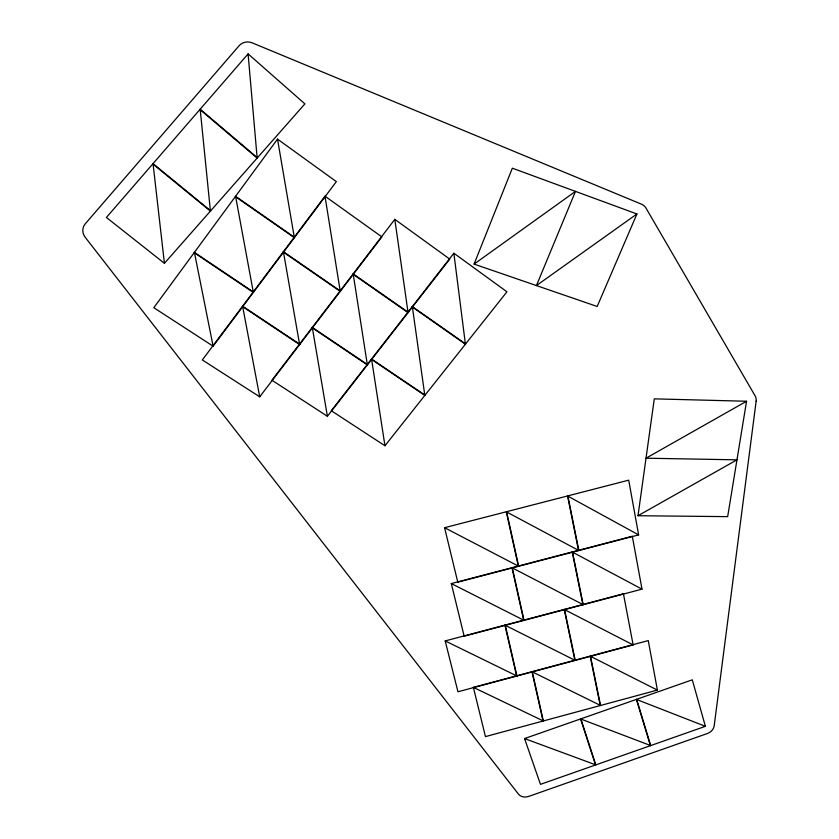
<?xml version="1.0" encoding="UTF-8"?>
<svg xmlns="http://www.w3.org/2000/svg" width="839" height="839" viewBox="0 0 839 839"><rect width="100%" height="100%" fill="white"/><g stroke="black" fill="none" stroke-linecap="round" stroke-linejoin="round"><path stroke-width="1.26" d="M638.007 515.723L654.284 398.85L746.553 401.252L727.665 516.635L638.007 515.723L736.967 459.835L646.02 458.199L746.553 401.252M474.077 264.107L512.346 168.188L636.927 213.976L597.179 306.476L474.077 264.107L575.481 191.386L536.446 285.564L636.927 213.976M277.52 139.127L153.81 307.703L213.106 346.171L336.355 181.623L277.52 139.127L294.363 237.699L235.35 196.588M324.987 196.19L202.335 359.952L259.712 396.826L381.871 236.881L324.987 196.19L340.256 291.374L283.194 251.994M394.812 219.346L271.941 380.235L327.399 416.28L449.735 259.094L394.812 219.346L408.069 312.632L352.946 274.154M453.857 253.221L331.29 410.732L384.954 445.75L506.945 291.794L453.857 253.221L465.414 344.21L412.106 306.864M248.092 53.885L106.406 217.469L164.423 263.31L304.893 103.879L248.092 53.885L257.154 158.068L199.923 109.5M705.389 726.333L540.463 784.36L524.564 738.561L692.28 679.831L705.389 726.333L636.381 699.401L650.414 745.682M657.398 690.098L485.456 736.611L473.374 687.382L648.264 640.587L657.398 690.098L590.153 656.14L600.252 705.557M633.141 644.918L457.958 691.776L445.194 640.923L623.44 593.781L633.141 644.918L564.217 609.439L574.925 660.492M642.013 589.156L464.166 636.193L451.309 583.566L632.302 536.257L642.013 589.156L572.177 551.978L582.916 604.783M638.626 534.894L457.779 582.172L444.586 527.7L628.705 480.17L638.626 534.894L567.542 495.964L578.543 550.604M524.564 738.561L595.826 764.885L580.871 718.845M473.374 687.382L543.347 720.953L532.262 671.62M445.194 640.923L516.939 676.003L505.225 625.045M451.309 583.566L524.05 620.357L512.262 567.636M444.586 527.7L518.68 566.252L506.599 511.696M299.827 344.305L242.597 306.183L259.712 396.826M242.387 306.466L299.617 344.577L283.404 251.7L340.466 291.091M253.567 292.15L194.407 252.382L213.106 346.171M194.197 252.675L253.357 292.433L235.57 196.295L294.573 237.406M367.587 364.65L312.286 327.399L327.399 416.28M312.077 327.682L367.367 364.923L353.167 273.871L408.289 312.349M425.037 395.159L371.551 358.998L384.954 445.75M371.331 359.27L424.828 395.431L412.327 306.592L465.624 343.938M210.662 210.83L153.023 163.636L164.423 263.31M152.782 163.92L210.421 211.113L200.175 109.206L257.395 157.784M595.533 764.99L580.578 718.95L650.707 745.577L636.675 699.307M516.635 676.087L504.91 625.128L575.229 660.408L564.521 609.355M543.043 721.026L531.957 671.703L600.556 705.473L590.457 656.056M523.735 620.441L511.947 567.72L583.231 604.699L572.492 551.894M518.366 566.335L506.274 511.78L578.858 550.52L567.867 495.88M756.138 401.157L714.178 725.892A9.177 7.425 -26.4 0 1 707.413 733.506L528.738 796.41A9.239 7.499 -19.3 0 1 518.481 794.155L85.2 237.29A11.893 10.949 21.1 0 1 85.263 223.814L238.979 45.862A12.113 11.652 47 0 1 252.235 42.873L641.52 204.202A10.865 10.037 -47 0 1 646.03 208.135L755.121 395.861A10.131 8.841 -38 0 1 756.138 401.157"/></g></svg>
